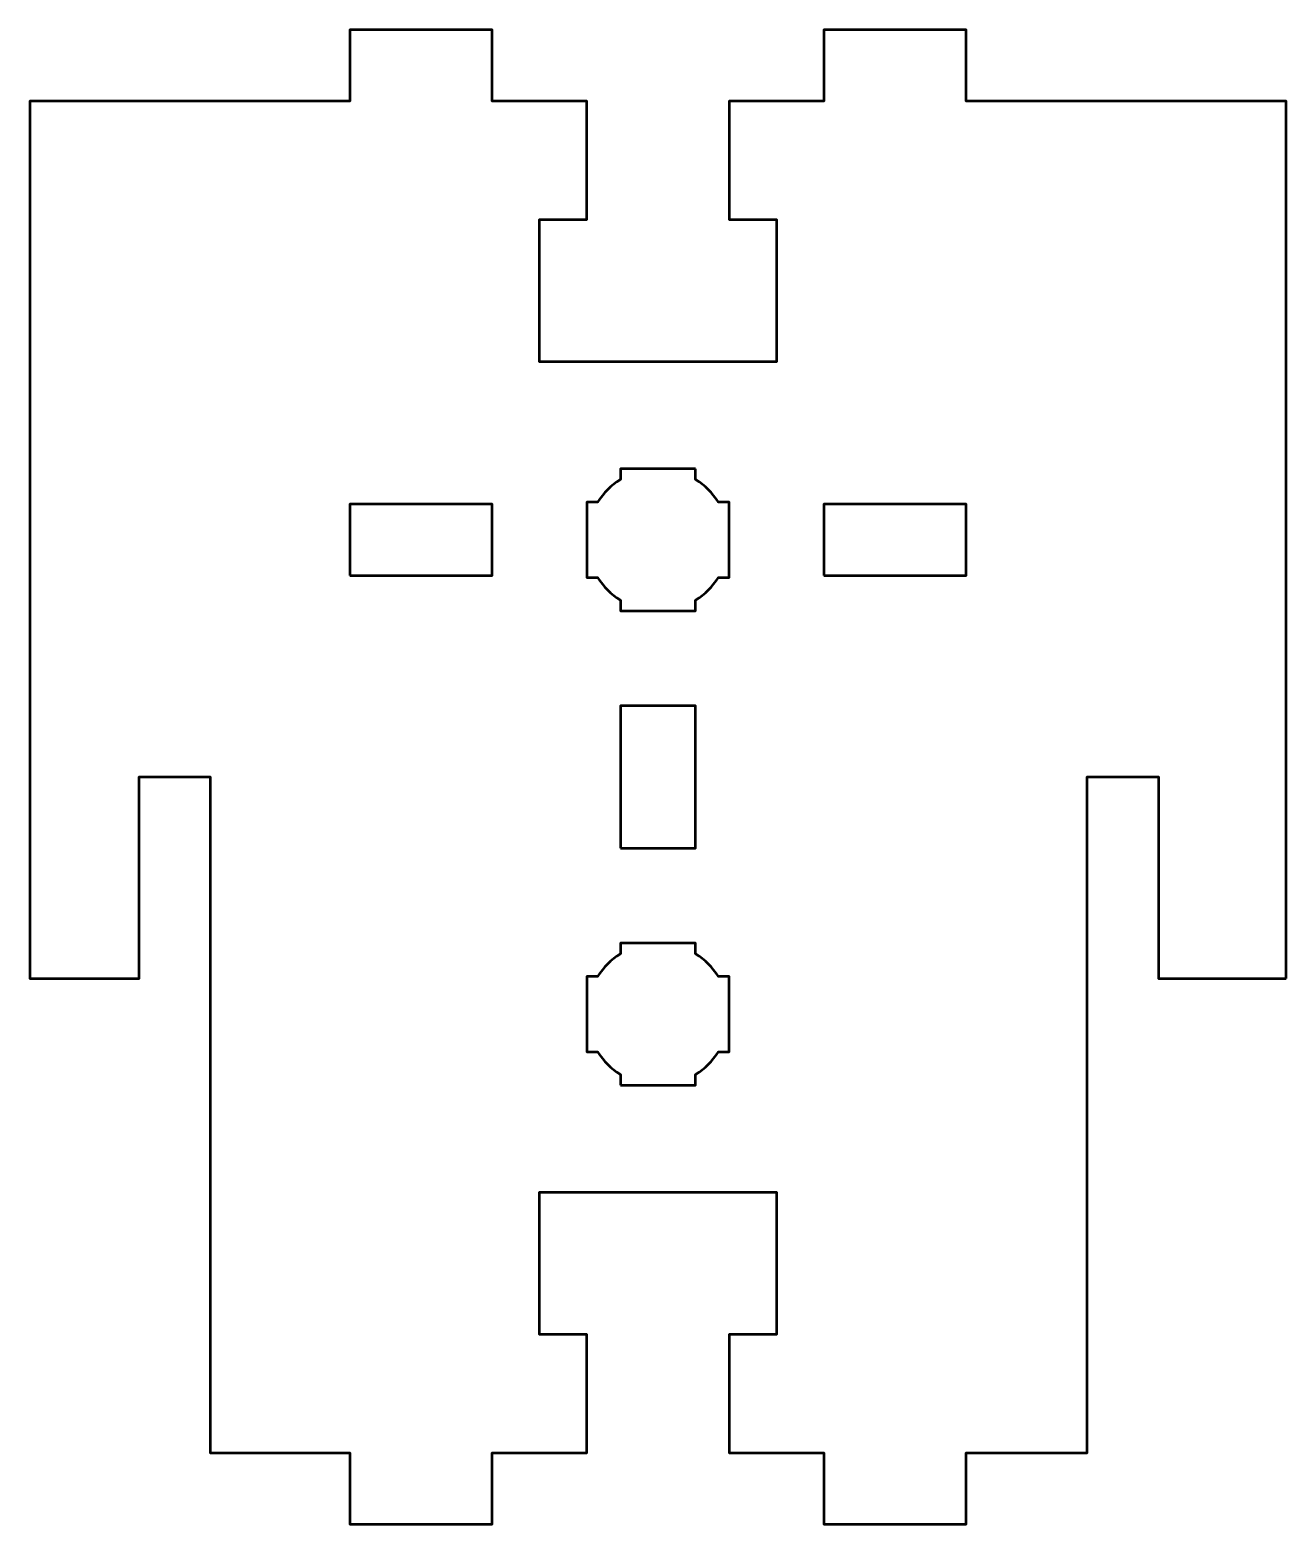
# Model space of a CAD drawing. Header units: centimetres. Extents: x -13.15 to -7.85, y -18 to -11.7.
import ezdxf

# ---------------------------------------------------------------- set-up
doc = ezdxf.new("R2010")
doc.units = ezdxf.units.CM
doc.header["$MEASUREMENT"] = 0
doc.layers.add('Layer 1', color=7, linetype='Continuous')

msp = doc.modelspace()

# ---------------------------------------------------------------- linework, layer by layer
at = {"layer": 'Layer 1', "lineweight": 53}
for points in [[(-11.8, -14), (-11.2, -14), (-11.2, -13.7), (-11.8, -13.7), (-11.8, -14)], [(-9.8, -14), (-9.2, -14), (-9.2, -13.7), (-9.8, -13.7), (-9.8, -14)]]:
    msp.add_lwpolyline(points, close=True, dxfattribs=at)
for points, knots in [([(-7.85, -15.7), (-7.85, -15.7), (-8.38916, -15.7), (-8.38916, -15.7), (-8.38916, -15.7), (-8.38916, -15.7), (-8.38916, -14.85), (-8.38916, -14.85), (-8.38916, -14.85), (-8.38916, -14.85), (-8.68916, -14.85), (-8.68916, -14.85), (-8.68916, -14.85), (-8.68916, -14.85), (-8.68916, -17.7), (-8.68916, -17.7), (-8.68916, -17.7), (-8.68916, -17.7), (-9.2, -17.7), (-9.2, -17.7), (-9.2, -17.7), (-9.2, -17.7), (-9.2, -18), (-9.2, -18), (-9.2, -18), (-9.2, -18), (-9.8, -18), (-9.8, -18), (-9.8, -18), (-9.8, -18), (-9.8, -17.7), (-9.8, -17.7), (-9.8, -17.7), (-9.8, -17.7), (-10.20001, -17.70001), (-10.20001, -17.70001), (-10.20001, -17.70001), (-10.20001, -17.70001), (-10.20001, -17.2), (-10.20001, -17.2), (-10.20001, -17.2), (-10.20001, -17.2), (-10.00001, -17.19999), (-10.00001, -17.19999), (-10.00001, -17.19999), (-10.00001, -17.19999), (-10.00001, -16.6), (-10.00001, -16.6), (-10.00001, -16.6), (-10.38334, -16.6), (-10.61669, -16.6), (-11.00002, -16.6), (-11.00002, -16.6), (-11.00002, -16.6), (-11.00002, -17.19999), (-11.00002, -17.19999), (-11.00002, -17.19999), (-11.00002, -17.19999), (-10.80002, -17.2), (-10.80002, -17.2), (-10.80002, -17.2), (-10.80002, -17.2), (-10.80002, -17.7), (-10.80002, -17.7), (-10.80002, -17.7), (-10.80002, -17.7), (-11.20003, -17.7), (-11.20003, -17.7), (-11.20003, -17.7), (-11.20003, -17.7), (-11.20003, -18), (-11.20003, -18), (-11.20003, -18), (-11.20003, -18), (-11.80003, -18), (-11.80003, -18), (-11.80003, -18), (-11.80003, -18), (-11.80003, -17.7), (-11.80003, -17.7), (-11.80003, -17.7), (-11.80003, -17.7), (-12.38916, -17.7), (-12.38916, -17.7), (-12.38916, -17.7), (-12.38916, -17.7), (-12.38916, -14.85), (-12.38916, -14.85), (-12.38916, -14.85), (-12.38916, -14.85), (-12.68916, -14.85), (-12.68916, -14.85), (-12.68916, -14.85), (-12.68916, -14.85), (-12.68916, -15.7), (-12.68916, -15.7), (-12.68916, -15.7), (-12.68916, -15.7), (-13.15001, -15.7), (-13.15001, -15.7), (-13.15001, -15.7), (-13.15001, -15.7), (-13.15001, -12), (-13.15001, -12), (-13.15001, -12), (-13.15001, -12), (-11.80003, -12), (-11.80003, -12), (-11.80003, -12), (-11.80003, -12), (-11.80003, -11.7), (-11.80003, -11.7), (-11.80003, -11.7), (-11.80003, -11.7), (-11.20003, -11.7), (-11.20003, -11.7), (-11.20003, -11.7), (-11.20003, -11.7), (-11.20003, -12), (-11.20003, -12), (-11.20003, -12), (-11.20003, -12), (-10.80002, -11.99999), (-10.80002, -11.99999), (-10.80002, -11.99999), (-10.80002, -11.99999), (-10.80002, -12.5), (-10.80002, -12.5), (-10.80002, -12.5), (-10.80002, -12.5), (-11.00002, -12.50001), (-11.00002, -12.50001), (-11.00002, -12.50001), (-11.00002, -12.50001), (-11.00002, -13.1), (-11.00002, -13.1), (-11.00002, -13.1), (-10.61669, -13.1), (-10.38334, -13.1), (-10.00001, -13.1), (-10.00001, -13.1), (-10.00001, -13.1), (-10.00001, -12.50001), (-10.00001, -12.50001), (-10.00001, -12.50001), (-10.00001, -12.50001), (-10.20001, -12.5), (-10.20001, -12.5), (-10.20001, -12.5), (-10.20001, -12.5), (-10.20001, -12), (-10.20001, -12), (-10.20001, -12), (-10.20001, -12), (-9.8, -12), (-9.8, -12), (-9.8, -12), (-9.8, -12), (-9.8, -11.7), (-9.8, -11.7), (-9.8, -11.7), (-9.8, -11.7), (-9.2, -11.7), (-9.2, -11.7), (-9.2, -11.7), (-9.2, -11.7), (-9.2, -12), (-9.2, -12), (-9.2, -12), (-9.2, -12), (-7.85, -12), (-7.85, -12), (-7.85, -12), (-7.85, -12), (-7.85, -15.7), (-7.85, -15.7)], [0, 0, 0, 0, 0.0227273, 0.0227273, 0.0227273, 0.0227273, 0.0454545, 0.0454545, 0.0454545, 0.0454545, 0.0681818, 0.0681818, 0.0681818, 0.0681818, 0.0909091, 0.0909091, 0.0909091, 0.0909091, 0.1136364, 0.1136364, 0.1136364, 0.1136364, 0.1363636, 0.1363636, 0.1363636, 0.1363636, 0.1590909, 0.1590909, 0.1590909, 0.1590909, 0.1818182, 0.1818182, 0.1818182, 0.1818182, 0.2045455, 0.2045455, 0.2045455, 0.2045455, 0.2272727, 0.2272727, 0.2272727, 0.2272727, 0.25, 0.25, 0.25, 0.25, 0.2727273, 0.2727273, 0.2727273, 0.2727273, 0.2954545, 0.2954545, 0.2954545, 0.2954545, 0.3181818, 0.3181818, 0.3181818, 0.3181818, 0.3409091, 0.3409091, 0.3409091, 0.3409091, 0.3636364, 0.3636364, 0.3636364, 0.3636364, 0.3863636, 0.3863636, 0.3863636, 0.3863636, 0.4090909, 0.4090909, 0.4090909, 0.4090909, 0.4318182, 0.4318182, 0.4318182, 0.4318182, 0.4545455, 0.4545455, 0.4545455, 0.4545455, 0.4772727, 0.4772727, 0.4772727, 0.4772727, 0.5, 0.5, 0.5, 0.5, 0.5227273, 0.5227273, 0.5227273, 0.5227273, 0.5454545, 0.5454545, 0.5454545, 0.5454545, 0.5681818, 0.5681818, 0.5681818, 0.5681818, 0.5909091, 0.5909091, 0.5909091, 0.5909091, 0.6136364, 0.6136364, 0.6136364, 0.6136364, 0.6363636, 0.6363636, 0.6363636, 0.6363636, 0.6590909, 0.6590909, 0.6590909, 0.6590909, 0.6818182, 0.6818182, 0.6818182, 0.6818182, 0.7045455, 0.7045455, 0.7045455, 0.7045455, 0.7272727, 0.7272727, 0.7272727, 0.7272727, 0.75, 0.75, 0.75, 0.75, 0.7727273, 0.7727273, 0.7727273, 0.7727273, 0.7954545, 0.7954545, 0.7954545, 0.7954545, 0.8181818, 0.8181818, 0.8181818, 0.8181818, 0.8409091, 0.8409091, 0.8409091, 0.8409091, 0.8636364, 0.8636364, 0.8636364, 0.8636364, 0.8863636, 0.8863636, 0.8863636, 0.8863636, 0.9090909, 0.9090909, 0.9090909, 0.9090909, 0.9318182, 0.9318182, 0.9318182, 0.9318182, 0.9545455, 0.9545455, 0.9545455, 0.9545455, 0.9772727, 0.9772727, 0.9772727, 0.9772727, 1, 1, 1, 1]), ([(-10.34123, -13.55), (-10.34123, -13.55), (-10.34123, -13.59544), (-10.34123, -13.59544), (-10.34123, -13.59544), (-10.30247, -13.61967), (-10.26965, -13.6525), (-10.24542, -13.69125), (-10.24542, -13.69125), (-10.24542, -13.69125), (-10.19998, -13.69125), (-10.19998, -13.69125), (-10.19998, -13.69125), (-10.19998, -13.69125), (-10.19998, -13.85), (-10.19998, -13.85), (-10.19998, -13.85), (-10.19998, -13.85), (-10.19998, -14.00875), (-10.19998, -14.00875), (-10.19998, -14.00875), (-10.19998, -14.00875), (-10.24542, -14.00875), (-10.24542, -14.00875), (-10.24542, -14.00875), (-10.26965, -14.0475), (-10.30247, -14.08033), (-10.34123, -14.10456), (-10.34123, -14.10456), (-10.34123, -14.10456), (-10.34123, -14.15), (-10.34123, -14.15), (-10.34123, -14.15), (-10.34123, -14.15), (-10.49998, -14.15), (-10.49998, -14.15), (-10.49998, -14.15), (-10.49998, -14.15), (-10.65874, -14.15), (-10.65874, -14.15), (-10.65874, -14.15), (-10.65874, -14.15), (-10.65874, -14.10456), (-10.65874, -14.10456), (-10.65874, -14.10456), (-10.6975, -14.08033), (-10.73032, -14.0475), (-10.75455, -14.00875), (-10.75455, -14.00875), (-10.75455, -14.00875), (-10.79999, -14.00875), (-10.79999, -14.00875), (-10.79999, -14.00875), (-10.79999, -14.00875), (-10.79999, -13.85), (-10.79999, -13.85), (-10.79999, -13.85), (-10.79999, -13.85), (-10.79999, -13.69125), (-10.79999, -13.69125), (-10.79999, -13.69125), (-10.79999, -13.69125), (-10.75455, -13.69125), (-10.75455, -13.69125), (-10.75455, -13.69125), (-10.73032, -13.6525), (-10.6975, -13.61967), (-10.65874, -13.59544), (-10.65874, -13.59544), (-10.65874, -13.59544), (-10.65874, -13.55), (-10.65874, -13.55), (-10.65874, -13.55), (-10.65874, -13.55), (-10.49998, -13.55), (-10.49998, -13.55), (-10.49998, -13.55), (-10.49998, -13.55), (-10.34123, -13.55), (-10.34123, -13.55)], [0, 0, 0, 0, 0.05, 0.05, 0.05, 0.05, 0.1, 0.1, 0.1, 0.1, 0.15, 0.15, 0.15, 0.15, 0.2, 0.2, 0.2, 0.2, 0.25, 0.25, 0.25, 0.25, 0.3, 0.3, 0.3, 0.3, 0.35, 0.35, 0.35, 0.35, 0.4, 0.4, 0.4, 0.4, 0.45, 0.45, 0.45, 0.45, 0.5, 0.5, 0.5, 0.5, 0.55, 0.55, 0.55, 0.55, 0.6, 0.6, 0.6, 0.6, 0.65, 0.65, 0.65, 0.65, 0.7, 0.7, 0.7, 0.7, 0.75, 0.75, 0.75, 0.75, 0.8, 0.8, 0.8, 0.8, 0.85, 0.85, 0.85, 0.85, 0.9, 0.9, 0.9, 0.9, 0.95, 0.95, 0.95, 0.95, 1, 1, 1, 1]), ([(-10.65875, -15.15), (-10.65875, -15.15), (-10.65875, -14.55), (-10.65875, -14.55), (-10.65875, -14.55), (-10.65875, -14.55), (-10.34125, -14.55), (-10.34125, -14.55), (-10.34125, -14.55), (-10.34125, -14.55), (-10.34125, -15.15), (-10.34125, -15.15), (-10.34125, -15.15), (-10.34125, -15.15), (-10.65875, -15.15), (-10.65875, -15.15)], [0, 0, 0, 0, 0.25, 0.25, 0.25, 0.25, 0.5, 0.5, 0.5, 0.5, 0.75, 0.75, 0.75, 0.75, 1, 1, 1, 1]), ([(-10.65874, -16.15), (-10.65874, -16.15), (-10.65874, -16.10456), (-10.65874, -16.10456), (-10.65874, -16.10456), (-10.6975, -16.08033), (-10.73032, -16.0475), (-10.75455, -16.00875), (-10.75455, -16.00875), (-10.75455, -16.00875), (-10.79999, -16.00875), (-10.79999, -16.00875), (-10.79999, -16.00875), (-10.79999, -16.00875), (-10.79999, -15.85), (-10.79999, -15.85), (-10.79999, -15.85), (-10.79999, -15.85), (-10.79999, -15.69125), (-10.79999, -15.69125), (-10.79999, -15.69125), (-10.79999, -15.69125), (-10.75455, -15.69125), (-10.75455, -15.69125), (-10.75455, -15.69125), (-10.73032, -15.6525), (-10.6975, -15.61967), (-10.65874, -15.59544), (-10.65874, -15.59544), (-10.65874, -15.59544), (-10.65874, -15.55), (-10.65874, -15.55), (-10.65874, -15.55), (-10.65874, -15.55), (-10.49998, -15.55), (-10.49998, -15.55), (-10.49998, -15.55), (-10.49998, -15.55), (-10.34123, -15.55), (-10.34123, -15.55), (-10.34123, -15.55), (-10.34123, -15.55), (-10.34123, -15.59544), (-10.34123, -15.59544), (-10.34123, -15.59544), (-10.30247, -15.61967), (-10.26965, -15.6525), (-10.24542, -15.69125), (-10.24542, -15.69125), (-10.24542, -15.69125), (-10.19998, -15.69125), (-10.19998, -15.69125), (-10.19998, -15.69125), (-10.19998, -15.69125), (-10.19998, -15.85), (-10.19998, -15.85), (-10.19998, -15.85), (-10.19998, -15.85), (-10.19998, -16.00875), (-10.19998, -16.00875), (-10.19998, -16.00875), (-10.19998, -16.00875), (-10.24542, -16.00875), (-10.24542, -16.00875), (-10.24542, -16.00875), (-10.26965, -16.0475), (-10.30247, -16.08033), (-10.34123, -16.10456), (-10.34123, -16.10456), (-10.34123, -16.10456), (-10.34123, -16.15), (-10.34123, -16.15), (-10.34123, -16.15), (-10.34123, -16.15), (-10.49998, -16.15), (-10.49998, -16.15), (-10.49998, -16.15), (-10.49998, -16.15), (-10.65874, -16.15), (-10.65874, -16.15)], [0, 0, 0, 0, 0.05, 0.05, 0.05, 0.05, 0.1, 0.1, 0.1, 0.1, 0.15, 0.15, 0.15, 0.15, 0.2, 0.2, 0.2, 0.2, 0.25, 0.25, 0.25, 0.25, 0.3, 0.3, 0.3, 0.3, 0.35, 0.35, 0.35, 0.35, 0.4, 0.4, 0.4, 0.4, 0.45, 0.45, 0.45, 0.45, 0.5, 0.5, 0.5, 0.5, 0.55, 0.55, 0.55, 0.55, 0.6, 0.6, 0.6, 0.6, 0.65, 0.65, 0.65, 0.65, 0.7, 0.7, 0.7, 0.7, 0.75, 0.75, 0.75, 0.75, 0.8, 0.8, 0.8, 0.8, 0.85, 0.85, 0.85, 0.85, 0.9, 0.9, 0.9, 0.9, 0.95, 0.95, 0.95, 0.95, 1, 1, 1, 1])]:
    msp.add_open_spline(points, degree=3, knots=knots, dxfattribs=at)

doc.saveas('drawing.dxf')
